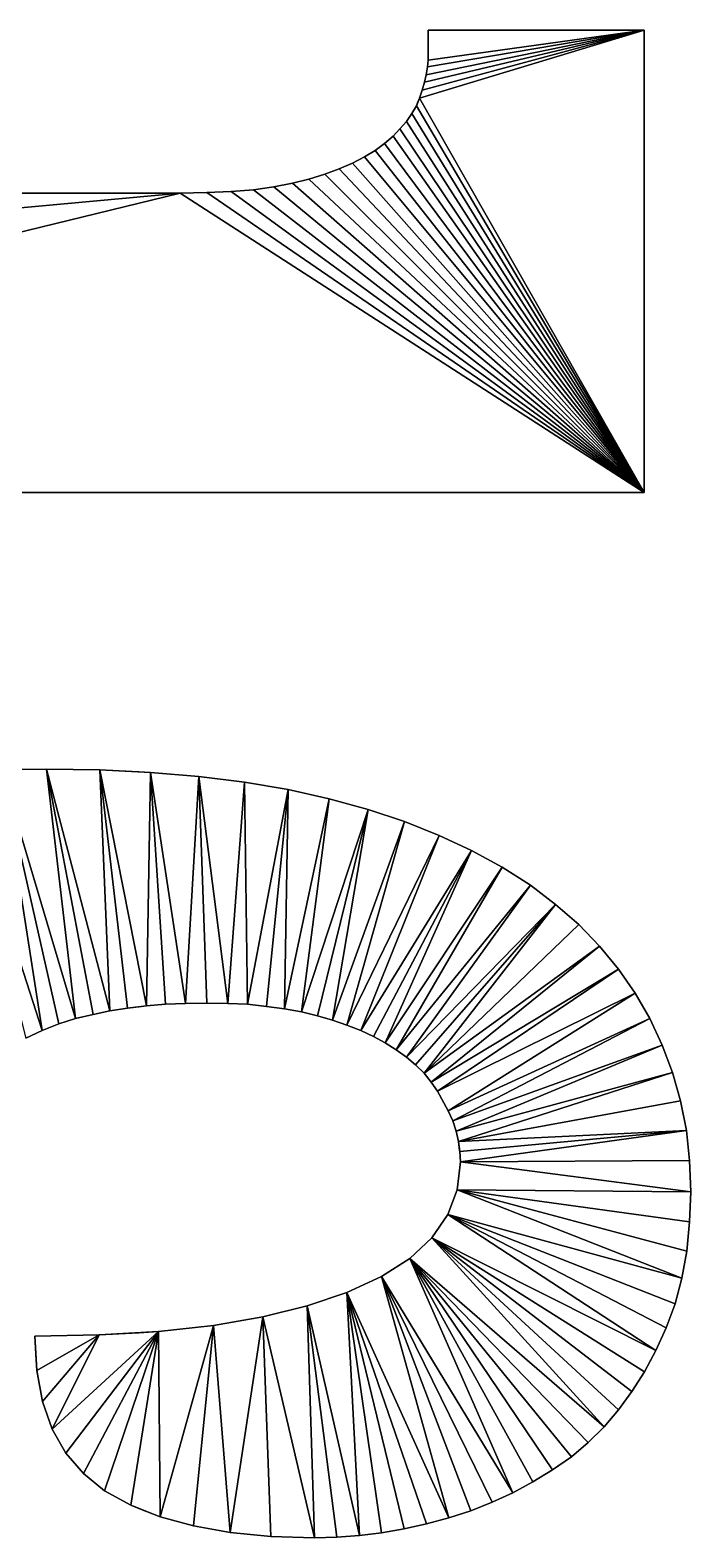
# Model space of a CAD drawing. Header units: inches. Extents: x 62 to 1153, y 3 to 780.
# Drawn here: x 409.273 to 410.888, y 215.942 to 219.627 of the extents above; entities that cross this region are included whole.
import ezdxf

# ---------------------------------------------------------------- set-up
doc = ezdxf.new("R2010")
doc.units = ezdxf.units.IN
doc.header["$MEASUREMENT"] = 0
doc.layers.add('ConstLine', color=6, linetype='Continuous')

msp = doc.modelspace()

# ---------------------------------------------------------------- linework, layer by layer
at = {"layer": 'ConstLine'}
for points in [[(410.2309, 219.4796, 5), (410.2249, 219.4606, 5), (410.7739, 219.6266, 5)], [(410.7739, 218.4966, 5), (410.7739, 219.6266, 5), (410.2249, 219.4606, 5)], [(410.2369, 219.4996, 5), (410.2309, 219.4796, 5), (410.7739, 219.6266, 5)], [(410.2409, 219.5176, 5), (410.2369, 219.4996, 5), (410.7739, 219.6266, 5)], [(410.2439, 219.5366, 5), (410.2409, 219.5176, 5), (410.7739, 219.6266, 5)], [(410.2459, 219.5536, 5), (410.2439, 219.5366, 5), (410.7739, 219.6266, 5)], [(410.2459, 219.6266, 4), (410.2459, 219.6266, 5), (410.7739, 219.6266, 5)], [(410.2459, 219.6266, 4), (410.2459, 219.5536, 4), (410.2459, 219.5536, 5)], [(410.2459, 219.6266, 4), (410.2459, 219.5536, 5), (410.2459, 219.6266, 5)], [(410.7739, 219.6266, 5), (410.2459, 219.6266, 5), (410.2459, 219.5536, 5)], [(410.7739, 219.6266, 4), (410.2459, 219.6266, 4), (410.7739, 219.6266, 5)], [(410.7739, 218.4966, 4), (410.7739, 219.6266, 4), (410.7739, 218.4966, 5)], [(410.7739, 219.6266, 5), (410.7739, 218.4966, 5), (410.7739, 219.6266, 4)], [(410.2459, 219.5536, 4), (410.2439, 219.5366, 4), (410.2439, 219.5366, 5)], [(410.2459, 219.5536, 4), (410.2439, 219.5366, 5), (410.2459, 219.5536, 5)], [(410.2409, 219.5176, 4), (410.2369, 219.4996, 4), (410.2369, 219.4996, 5)], [(410.2409, 219.5176, 4), (410.2369, 219.4996, 5), (410.2409, 219.5176, 5)], [(410.2439, 219.5366, 4), (410.2409, 219.5176, 4), (410.2409, 219.5176, 5)], [(410.2439, 219.5366, 4), (410.2409, 219.5176, 5), (410.2439, 219.5366, 5)], [(410.2309, 219.4796, 4), (410.2249, 219.4606, 4), (410.2249, 219.4606, 5)], [(410.2309, 219.4796, 4), (410.2249, 219.4606, 5), (410.2309, 219.4796, 5)], [(410.2369, 219.4996, 4), (410.2309, 219.4796, 4), (410.2309, 219.4796, 5)], [(410.2369, 219.4996, 4), (410.2309, 219.4796, 5), (410.2369, 219.4996, 5)], [(410.2169, 219.4416, 5), (410.2249, 219.4606, 5), (410.2198, 219.4486, 4)], [(410.2169, 219.4416, 5), (410.7739, 218.4966, 5), (410.2249, 219.4606, 5)], [(410.2198, 219.4486, 4), (410.2169, 219.4416, 4), (410.2169, 219.4416, 5)], [(410.2249, 219.4606, 4), (410.2198, 219.4486, 4), (410.2249, 219.4606, 5)], [(410.2059, 219.4226, 4), (410.1929, 219.4036, 4), (410.1929, 219.4036, 5)], [(410.2059, 219.4226, 4), (410.1929, 219.4036, 5), (410.2059, 219.4226, 5)], [(410.2059, 219.4226, 5), (410.1929, 219.4036, 5), (410.7739, 218.4966, 5)], [(410.2169, 219.4416, 4), (410.2059, 219.4226, 4), (410.2059, 219.4226, 5)], [(410.2169, 219.4416, 4), (410.2059, 219.4226, 5), (410.2169, 219.4416, 5)], [(410.2169, 219.4416, 5), (410.2059, 219.4226, 5), (410.7739, 218.4966, 5)], [(410.1769, 219.3856, 4), (410.1599, 219.3676, 4), (410.1599, 219.3676, 5)], [(410.1769, 219.3856, 4), (410.1599, 219.3676, 5), (410.1769, 219.3856, 5)], [(410.1769, 219.3856, 5), (410.1599, 219.3676, 5), (410.7739, 218.4966, 5)], [(410.1929, 219.4036, 4), (410.1769, 219.3856, 4), (410.1769, 219.3856, 5)], [(410.1929, 219.4036, 4), (410.1769, 219.3856, 5), (410.1929, 219.4036, 5)], [(410.1929, 219.4036, 5), (410.1769, 219.3856, 5), (410.7739, 218.4966, 5)], [(410.1159, 219.3326, 4), (410.0899, 219.3166, 4), (410.0899, 219.3166, 5)], [(410.1159, 219.3326, 4), (410.0899, 219.3166, 5), (410.1159, 219.3326, 5)], [(410.1159, 219.3326, 5), (410.0899, 219.3166, 5), (410.7739, 218.4966, 5)], [(410.1389, 219.3496, 4), (410.1159, 219.3326, 4), (410.1159, 219.3326, 5)], [(410.1389, 219.3496, 4), (410.1159, 219.3326, 5), (410.1389, 219.3496, 5)], [(410.1389, 219.3496, 5), (410.1159, 219.3326, 5), (410.7739, 218.4966, 5)], [(410.1599, 219.3676, 4), (410.1389, 219.3496, 4), (410.1389, 219.3496, 5)], [(410.1599, 219.3676, 4), (410.1389, 219.3496, 5), (410.1599, 219.3676, 5)], [(410.1599, 219.3676, 5), (410.1389, 219.3496, 5), (410.7739, 218.4966, 5)], [(410.0279, 219.2876, 5), (410.0609, 219.3016, 5), (410.0509, 219.2974, 4)], [(410.0279, 219.2876, 5), (410.7739, 218.4966, 5), (410.0609, 219.3016, 5)], [(410.0509, 219.2974, 4), (410.0279, 219.2876, 4), (410.0279, 219.2876, 5)], [(410.0609, 219.3016, 4), (410.0509, 219.2974, 4), (410.0609, 219.3016, 5)], [(410.0899, 219.3166, 4), (410.0609, 219.3016, 4), (410.0609, 219.3016, 5)], [(410.0899, 219.3166, 4), (410.0609, 219.3016, 5), (410.0899, 219.3166, 5)], [(410.0609, 219.3016, 5), (410.7739, 218.4966, 5), (410.0899, 219.3166, 5)], [(409.9539, 219.2626, 4), (409.9139, 219.2526, 4), (409.9139, 219.2526, 5)], [(409.9539, 219.2626, 4), (409.9139, 219.2526, 5), (409.9539, 219.2626, 5)], [(409.9539, 219.2626, 5), (409.9139, 219.2526, 5), (410.7739, 218.4966, 5)], [(409.9929, 219.2746, 4), (409.9539, 219.2626, 4), (409.9539, 219.2626, 5)], [(409.9929, 219.2746, 4), (409.9539, 219.2626, 5), (409.9929, 219.2746, 5)], [(409.9929, 219.2746, 5), (409.9539, 219.2626, 5), (410.7739, 218.4966, 5)], [(410.0279, 219.2876, 4), (409.9929, 219.2746, 4), (409.9929, 219.2746, 5)], [(410.0279, 219.2876, 4), (409.9929, 219.2746, 5), (410.0279, 219.2876, 5)], [(410.0279, 219.2876, 5), (409.9929, 219.2746, 5), (410.7739, 218.4966, 5)], [(406.6399, 219.2286, 5), (406.4669, 218.9366, 5), (409.6399, 219.2286, 5)], [(406.6399, 218.4966, 5), (409.6399, 219.2286, 5), (406.4669, 218.9366, 5)], [(409.6399, 219.2286, 4), (406.6399, 219.2286, 4), (406.6399, 219.2286, 5)], [(409.6399, 219.2286, 4), (406.6399, 219.2286, 5), (409.6399, 219.2286, 5)], [(406.6399, 218.4966, 5), (410.7739, 218.4966, 5), (409.6399, 219.2286, 5)], [(409.7049, 219.2296, 4), (409.6399, 219.2286, 4), (409.6399, 219.2286, 5)], [(409.7049, 219.2296, 4), (409.6399, 219.2286, 5), (409.7049, 219.2296, 5)], [(409.6399, 219.2286, 5), (410.7739, 218.4966, 5), (409.7049, 219.2296, 5)], [(409.7639, 219.2326, 4), (409.7049, 219.2296, 4), (409.7049, 219.2296, 5)], [(409.7639, 219.2326, 4), (409.7049, 219.2296, 5), (409.7639, 219.2326, 5)], [(409.7639, 219.2326, 5), (409.7049, 219.2296, 5), (410.7739, 218.4966, 5)], [(409.8189, 219.2366, 4), (409.7639, 219.2326, 4), (409.7639, 219.2326, 5)], [(409.8189, 219.2366, 4), (409.7639, 219.2326, 5), (409.8189, 219.2366, 5)], [(409.8189, 219.2366, 5), (409.7639, 219.2326, 5), (410.7739, 218.4966, 5)], [(409.8689, 219.2436, 4), (409.8189, 219.2366, 4), (409.8189, 219.2366, 5)], [(409.8689, 219.2436, 4), (409.8189, 219.2366, 5), (409.8689, 219.2436, 5)], [(409.8689, 219.2436, 5), (409.8189, 219.2366, 5), (410.7739, 218.4966, 5)], [(409.9139, 219.2526, 4), (409.8689, 219.2436, 4), (409.8689, 219.2436, 5)], [(409.9139, 219.2526, 4), (409.8689, 219.2436, 5), (409.9139, 219.2526, 5)], [(409.9139, 219.2526, 5), (409.8689, 219.2436, 5), (410.7739, 218.4966, 5)], [(406.6399, 218.4966, 4), (410.7739, 218.4966, 4), (406.6399, 218.4966, 5)], [(406.6399, 218.4966, 5), (410.7739, 218.4966, 4), (410.7739, 218.4966, 5)], [(409.3129, 217.8206, 4), (409.2029, 217.8196, 4), (409.2029, 217.8196, 5)], [(409.3129, 217.8206, 4), (409.2029, 217.8196, 5), (409.3129, 217.8206, 5)], [(409.3129, 217.8206, 5), (409.2029, 217.8196, 5), (409.3839, 217.2106, 5)], [(409.4429, 217.8186, 4), (409.3129, 217.8206, 4), (409.3129, 217.8206, 5)], [(409.4429, 217.8186, 4), (409.3129, 217.8206, 5), (409.4429, 217.8186, 5)], [(409.4429, 217.8186, 5), (409.3129, 217.8206, 5), (409.4679, 217.2296, 5)], [(409.4269, 217.2206, 5), (409.4679, 217.2296, 5), (409.3129, 217.8206, 5)], [(409.3839, 217.2106, 5), (409.4269, 217.2206, 5), (409.3129, 217.8206, 5)], [(409.2029, 217.8196, 5), (409.0979, 217.8146, 5), (409.3019, 217.1816, 5)], [(409.2619, 217.1626, 5), (409.3019, 217.1816, 5), (409.0979, 217.8146, 5)], [(409.3019, 217.1816, 5), (409.3429, 217.1976, 5), (409.2029, 217.8196, 5)], [(409.3429, 217.1976, 5), (409.3839, 217.2106, 5), (409.2029, 217.8196, 5)], [(409.5389, 217.814, 4), (409.4429, 217.8186, 4), (409.4429, 217.8186, 5)], [(409.5389, 217.814, 4), (409.4429, 217.8186, 5), (409.5669, 217.8126, 5)], [(409.5669, 217.8126, 5), (409.4429, 217.8186, 5), (409.5569, 217.2416, 5)], [(409.5109, 217.2366, 5), (409.5569, 217.2416, 5), (409.4429, 217.8186, 5)], [(409.4679, 217.2296, 5), (409.5109, 217.2366, 5), (409.4429, 217.8186, 5)], [(409.5669, 217.8126, 4), (409.5389, 217.814, 4), (409.5669, 217.8126, 5)], [(409.5569, 217.2416, 5), (409.6039, 217.2456, 5), (409.5669, 217.8126, 5)], [(409.6849, 217.8026, 4), (409.5669, 217.8126, 4), (409.5669, 217.8126, 5)], [(409.6849, 217.8026, 4), (409.5669, 217.8126, 5), (409.6849, 217.8026, 5)], [(409.5669, 217.8126, 5), (409.6529, 217.2476, 5), (409.6849, 217.8026, 5)], [(409.6039, 217.2456, 5), (409.6529, 217.2476, 5), (409.5669, 217.8126, 5)], [(409.6529, 217.2476, 5), (409.7049, 217.2486, 5), (409.6849, 217.8026, 5)], [(409.7969, 217.7886, 4), (409.6849, 217.8026, 4), (409.6849, 217.8026, 5)], [(409.7969, 217.7886, 4), (409.6849, 217.8026, 5), (409.7969, 217.7886, 5)], [(409.7969, 217.7886, 5), (409.6849, 217.8026, 5), (409.7559, 217.2476, 5)], [(409.7049, 217.2486, 5), (409.7559, 217.2476, 5), (409.6849, 217.8026, 5)], [(409.7559, 217.2476, 5), (409.8039, 217.2456, 5), (409.7969, 217.7886, 5)], [(409.9039, 217.7706, 4), (409.7969, 217.7886, 4), (409.7969, 217.7886, 5)], [(409.9039, 217.7706, 4), (409.7969, 217.7886, 5), (409.9039, 217.7706, 5)], [(409.9039, 217.7706, 5), (409.7969, 217.7886, 5), (409.8039, 217.2456, 5)], [(409.8039, 217.2456, 5), (409.8509, 217.2406, 5), (409.9039, 217.7706, 5)], [(409.8509, 217.2406, 5), (409.8949, 217.2346, 5), (409.9039, 217.7706, 5)], [(410.0039, 217.7476, 5), (409.9039, 217.7706, 5), (409.8949, 217.2346, 5)], [(409.8949, 217.2346, 5), (409.9359, 217.2276, 5), (410.0039, 217.7476, 5)], [(410.0039, 217.7476, 4), (409.9039, 217.7706, 4), (409.9039, 217.7706, 5)], [(410.0039, 217.7476, 4), (409.9039, 217.7706, 5), (410.0039, 217.7476, 5)], [(410.0989, 217.7216, 5), (410.0039, 217.7476, 5), (409.9359, 217.2276, 5)], [(410.0989, 217.7216, 4), (410.0039, 217.7476, 4), (410.0039, 217.7476, 5)], [(410.0989, 217.7216, 4), (410.0039, 217.7476, 5), (410.0989, 217.7216, 5)], [(409.9359, 217.2276, 5), (409.9749, 217.2176, 5), (410.0989, 217.7216, 5)], [(409.9749, 217.2176, 5), (410.0119, 217.2066, 5), (410.0989, 217.7216, 5)], [(410.1879, 217.6926, 5), (410.0989, 217.7216, 5), (410.0119, 217.2066, 5)], [(410.1879, 217.6926, 4), (410.0989, 217.7216, 4), (410.0989, 217.7216, 5)], [(410.1879, 217.6926, 4), (410.0989, 217.7216, 5), (410.1879, 217.6926, 5)], [(410.0119, 217.2066, 5), (410.0469, 217.1946, 5), (410.1879, 217.6926, 5)], [(410.2729, 217.6586, 5), (410.1879, 217.6926, 5), (410.0469, 217.1946, 5)], [(410.2729, 217.6586, 4), (410.1879, 217.6926, 4), (410.1879, 217.6926, 5)], [(410.2729, 217.6586, 4), (410.1879, 217.6926, 5), (410.2729, 217.6586, 5)], [(410.0469, 217.1946, 5), (410.0809, 217.1816, 5), (410.2729, 217.6586, 5)], [(410.3519, 217.6216, 5), (410.2729, 217.6586, 5), (410.0809, 217.1816, 5)], [(410.3519, 217.6216, 4), (410.2729, 217.6586, 4), (410.2729, 217.6586, 5)], [(410.3519, 217.6216, 4), (410.2729, 217.6586, 5), (410.3519, 217.6216, 5)], [(410.0809, 217.1816, 5), (410.1119, 217.1666, 5), (410.3519, 217.6216, 5)], [(410.1119, 217.1666, 5), (410.1409, 217.1516, 5), (410.3519, 217.6216, 5)], [(410.4269, 217.5806, 5), (410.3519, 217.6216, 5), (410.1409, 217.1516, 5)], [(410.4269, 217.5806, 4), (410.3519, 217.6216, 4), (410.3519, 217.6216, 5)], [(410.4269, 217.5806, 4), (410.3519, 217.6216, 5), (410.4269, 217.5806, 5)], [(410.1409, 217.1516, 5), (410.1679, 217.1346, 5), (410.4269, 217.5806, 5)], [(410.4959, 217.5366, 5), (410.4269, 217.5806, 5), (410.1679, 217.1346, 5)], [(410.4959, 217.5366, 4), (410.4269, 217.5806, 4), (410.4269, 217.5806, 5)], [(410.4959, 217.5366, 4), (410.4269, 217.5806, 5), (410.4959, 217.5366, 5)], [(410.1679, 217.1346, 5), (410.1929, 217.1166, 5), (410.4959, 217.5366, 5)], [(410.5569, 217.4896, 5), (410.4959, 217.5366, 5), (410.1929, 217.1166, 5)], [(410.5569, 217.4896, 4), (410.4959, 217.5366, 4), (410.4959, 217.5366, 5)], [(410.5569, 217.4896, 4), (410.4959, 217.5366, 5), (410.5569, 217.4896, 5)], [(410.1929, 217.1166, 5), (410.2149, 217.0976, 5), (410.5569, 217.4896, 5)], [(410.2149, 217.0976, 5), (410.2359, 217.0776, 5), (410.5569, 217.4896, 5)], [(410.6139, 217.4406, 5), (410.5569, 217.4896, 5), (410.2359, 217.0776, 5)], [(410.5629, 217.4845, 4), (410.5569, 217.4896, 4), (410.5569, 217.4896, 5)], [(410.5569, 217.4896, 5), (410.6139, 217.4406, 5), (410.5629, 217.4845, 4)], [(410.6139, 217.4406, 4), (410.5629, 217.4845, 4), (410.6139, 217.4406, 5)], [(410.6139, 217.4406, 5), (410.2359, 217.0776, 5), (410.6649, 217.3876, 5)], [(410.6139, 217.4406, 4), (410.6139, 217.4406, 5), (410.6649, 217.3876, 5)], [(410.6139, 217.4406, 4), (410.6649, 217.3876, 5), (410.6649, 217.3876, 4)], [(410.2359, 217.0776, 5), (410.2529, 217.0556, 5), (410.6649, 217.3876, 5)], [(410.7109, 217.3316, 5), (410.6649, 217.3876, 5), (410.2529, 217.0556, 5)], [(410.6649, 217.3876, 4), (410.6649, 217.3876, 5), (410.7109, 217.3316, 5)], [(410.6649, 217.3876, 4), (410.7109, 217.3316, 5), (410.7109, 217.3316, 4)], [(410.2529, 217.0556, 5), (410.2689, 217.0336, 5), (410.7109, 217.3316, 5)], [(410.7519, 217.2726, 5), (410.7109, 217.3316, 5), (410.2689, 217.0336, 5)], [(410.7109, 217.3316, 4), (410.7109, 217.3316, 5), (410.7519, 217.2726, 5)], [(410.7109, 217.3316, 4), (410.7519, 217.2726, 5), (410.7519, 217.2726, 4)], [(410.2689, 217.0336, 5), (410.2949, 216.9856, 5), (410.7519, 217.2726, 5)], [(410.7879, 217.2106, 5), (410.7519, 217.2726, 5), (410.2949, 216.9856, 5)], [(410.7519, 217.2726, 4), (410.7519, 217.2726, 5), (410.7879, 217.2106, 5)], [(410.7519, 217.2726, 4), (410.7879, 217.2106, 5), (410.7879, 217.2106, 4)], [(409.5109, 217.2366, 4), (409.5109, 217.2366, 5), (409.4679, 217.2296, 5)], [(409.5109, 217.2366, 4), (409.4679, 217.2296, 5), (409.4679, 217.2296, 4)], [(409.5569, 217.2416, 5), (409.5109, 217.2366, 5), (409.5389, 217.2397, 4)], [(409.5109, 217.2366, 4), (409.5389, 217.2397, 4), (409.5109, 217.2366, 5)], [(409.5569, 217.2416, 4), (409.5569, 217.2416, 5), (409.5389, 217.2397, 4)], [(409.6039, 217.2456, 4), (409.6039, 217.2456, 5), (409.5569, 217.2416, 5)], [(409.6039, 217.2456, 4), (409.5569, 217.2416, 5), (409.5569, 217.2416, 4)], [(409.6529, 217.2476, 4), (409.6529, 217.2476, 5), (409.6039, 217.2456, 5)], [(409.6529, 217.2476, 4), (409.6039, 217.2456, 5), (409.6039, 217.2456, 4)], [(409.7049, 217.2486, 4), (409.7049, 217.2486, 5), (409.6529, 217.2476, 5)], [(409.7049, 217.2486, 4), (409.6529, 217.2476, 5), (409.6529, 217.2476, 4)], [(409.7559, 217.2476, 4), (409.7559, 217.2476, 5), (409.7049, 217.2486, 5)], [(409.7559, 217.2476, 4), (409.7049, 217.2486, 5), (409.7049, 217.2486, 4)], [(409.8039, 217.2456, 4), (409.8039, 217.2456, 5), (409.7559, 217.2476, 5)], [(409.8039, 217.2456, 4), (409.7559, 217.2476, 5), (409.7559, 217.2476, 4)], [(409.8509, 217.2406, 4), (409.8509, 217.2406, 5), (409.8039, 217.2456, 5)], [(409.8509, 217.2406, 4), (409.8039, 217.2456, 5), (409.8039, 217.2456, 4)], [(409.8949, 217.2346, 4), (409.8949, 217.2346, 5), (409.8509, 217.2406, 5)], [(409.8949, 217.2346, 4), (409.8509, 217.2406, 5), (409.8509, 217.2406, 4)], [(409.9359, 217.2276, 4), (409.9359, 217.2276, 5), (409.8949, 217.2346, 5)], [(409.9359, 217.2276, 4), (409.8949, 217.2346, 5), (409.8949, 217.2346, 4)], [(409.3429, 217.1976, 4), (409.3429, 217.1976, 5), (409.3019, 217.1816, 5)], [(409.3429, 217.1976, 4), (409.3019, 217.1816, 5), (409.3019, 217.1816, 4)], [(409.3839, 217.2106, 4), (409.3839, 217.2106, 5), (409.3429, 217.1976, 5)], [(409.3839, 217.2106, 4), (409.3429, 217.1976, 5), (409.3429, 217.1976, 4)], [(409.4269, 217.2206, 4), (409.4269, 217.2206, 5), (409.3839, 217.2106, 5)], [(409.4269, 217.2206, 4), (409.3839, 217.2106, 5), (409.3839, 217.2106, 4)], [(409.4679, 217.2296, 4), (409.4679, 217.2296, 5), (409.4269, 217.2206, 5)], [(409.4679, 217.2296, 4), (409.4269, 217.2206, 5), (409.4269, 217.2206, 4)], [(409.9749, 217.2176, 4), (409.9749, 217.2176, 5), (409.9359, 217.2276, 5)], [(409.9749, 217.2176, 4), (409.9359, 217.2276, 5), (409.9359, 217.2276, 4)], [(410.0119, 217.2066, 4), (410.0119, 217.2066, 5), (409.9749, 217.2176, 5)], [(410.0119, 217.2066, 4), (409.9749, 217.2176, 5), (409.9749, 217.2176, 4)], [(410.0469, 217.1946, 4), (410.0469, 217.1946, 5), (410.0119, 217.2066, 5)], [(410.0469, 217.1946, 4), (410.0119, 217.2066, 5), (410.0119, 217.2066, 4)], [(410.0469, 217.1946, 4), (410.0509, 217.1931, 4), (410.0469, 217.1946, 5)], [(410.0809, 217.1816, 5), (410.0469, 217.1946, 5), (410.0509, 217.1931, 4)], [(410.2949, 216.9856, 5), (410.3059, 216.9606, 5), (410.7879, 217.2106, 5)], [(410.8179, 217.1456, 5), (410.7879, 217.2106, 5), (410.3059, 216.9606, 5)], [(410.7879, 217.2106, 4), (410.7879, 217.2106, 5), (410.8179, 217.1456, 5)], [(410.7879, 217.2106, 4), (410.8179, 217.1456, 5), (410.8179, 217.1456, 4)], [(409.3019, 217.1816, 4), (409.3019, 217.1816, 5), (409.2619, 217.1626, 5)], [(409.3019, 217.1816, 4), (409.2619, 217.1626, 5), (409.2619, 217.1626, 4)], [(410.0809, 217.1816, 4), (410.0809, 217.1816, 5), (410.0509, 217.1931, 4)], [(410.1119, 217.1666, 4), (410.1119, 217.1666, 5), (410.0809, 217.1816, 5)], [(410.1119, 217.1666, 4), (410.0809, 217.1816, 5), (410.0809, 217.1816, 4)], [(410.1409, 217.1516, 4), (410.1409, 217.1516, 5), (410.1119, 217.1666, 5)], [(410.1409, 217.1516, 4), (410.1119, 217.1666, 5), (410.1119, 217.1666, 4)], [(410.1679, 217.1346, 4), (410.1679, 217.1346, 5), (410.1409, 217.1516, 5)], [(410.1679, 217.1346, 4), (410.1409, 217.1516, 5), (410.1409, 217.1516, 4)], [(410.1929, 217.1166, 4), (410.1929, 217.1166, 5), (410.1679, 217.1346, 5)], [(410.1929, 217.1166, 4), (410.1679, 217.1346, 5), (410.1679, 217.1346, 4)], [(410.3059, 216.9606, 5), (410.3139, 216.9356, 5), (410.8179, 217.1456, 5)], [(410.8429, 217.0786, 5), (410.8179, 217.1456, 5), (410.3139, 216.9356, 5)], [(410.8179, 217.1456, 4), (410.8179, 217.1456, 5), (410.8429, 217.0786, 5)], [(410.8179, 217.1456, 4), (410.8429, 217.0786, 5), (410.8429, 217.0786, 4)], [(410.2149, 217.0976, 4), (410.2149, 217.0976, 5), (410.1929, 217.1166, 5)], [(410.2149, 217.0976, 4), (410.1929, 217.1166, 5), (410.1929, 217.1166, 4)], [(410.2359, 217.0776, 4), (410.2359, 217.0776, 5), (410.2149, 217.0976, 5)], [(410.2359, 217.0776, 4), (410.2149, 217.0976, 5), (410.2149, 217.0976, 4)], [(410.2359, 217.0776, 4), (410.2529, 217.0556, 4), (410.2529, 217.0556, 5)], [(410.2359, 217.0776, 4), (410.2529, 217.0556, 5), (410.2359, 217.0776, 5)], [(410.2529, 217.0556, 4), (410.2689, 217.0336, 4), (410.2689, 217.0336, 5)], [(410.2529, 217.0556, 4), (410.2689, 217.0336, 5), (410.2529, 217.0556, 5)], [(410.3139, 216.9356, 5), (410.3199, 216.9106, 5), (410.8429, 217.0786, 5)], [(410.8629, 217.0096, 5), (410.8429, 217.0786, 5), (410.3199, 216.9106, 5)], [(410.8429, 217.0786, 4), (410.8429, 217.0786, 5), (410.8629, 217.0096, 5)], [(410.8429, 217.0786, 4), (410.8629, 217.0096, 5), (410.8629, 217.0096, 4)], [(410.2689, 217.0336, 4), (410.2949, 216.9856, 4), (410.2949, 216.9856, 5)], [(410.2689, 217.0336, 4), (410.2949, 216.9856, 5), (410.2689, 217.0336, 5)], [(410.2949, 216.9856, 4), (410.3059, 216.9606, 4), (410.3059, 216.9606, 5)], [(410.2949, 216.9856, 4), (410.3059, 216.9606, 5), (410.2949, 216.9856, 5)], [(410.8769, 216.9376, 5), (410.8629, 217.0096, 5), (410.3199, 216.9106, 5)], [(410.8629, 217.0096, 4), (410.8629, 217.0096, 5), (410.8769, 216.9376, 5)], [(410.8629, 217.0096, 4), (410.8769, 216.9376, 5), (410.8769, 216.9376, 4)], [(410.3059, 216.9606, 4), (410.3139, 216.9356, 4), (410.3139, 216.9356, 5)], [(410.3059, 216.9606, 4), (410.3139, 216.9356, 5), (410.3059, 216.9606, 5)], [(410.3199, 216.9106, 5), (410.3229, 216.8856, 5), (410.8769, 216.9376, 5)], [(410.3229, 216.8856, 5), (410.3249, 216.8606, 5), (410.8769, 216.9376, 5)], [(410.8849, 216.8636, 5), (410.8769, 216.9376, 5), (410.3249, 216.8606, 5)], [(410.8769, 216.9376, 4), (410.8769, 216.9376, 5), (410.8822, 216.8886, 4)], [(410.8769, 216.9376, 5), (410.8849, 216.8636, 5), (410.8822, 216.8886, 4)], [(410.3139, 216.9356, 4), (410.3199, 216.9106, 4), (410.3199, 216.9106, 5)], [(410.3139, 216.9356, 4), (410.3199, 216.9106, 5), (410.3139, 216.9356, 5)], [(410.3199, 216.9106, 4), (410.3225, 216.8886, 4), (410.3199, 216.9106, 5)], [(410.3225, 216.8886, 4), (410.3229, 216.8856, 5), (410.3199, 216.9106, 5)], [(410.3225, 216.8886, 4), (410.3229, 216.8856, 4), (410.3229, 216.8856, 5)], [(410.3229, 216.8856, 4), (410.3249, 216.8606, 4), (410.3249, 216.8606, 5)], [(410.3229, 216.8856, 4), (410.3249, 216.8606, 5), (410.3229, 216.8856, 5)], [(410.8879, 216.7876, 5), (410.8849, 216.8636, 5), (410.3249, 216.8606, 5)], [(410.8849, 216.8636, 4), (410.8822, 216.8886, 4), (410.8849, 216.8636, 5)], [(410.8849, 216.8636, 4), (410.8849, 216.8636, 5), (410.8879, 216.7876, 5)], [(410.8849, 216.8636, 4), (410.8879, 216.7876, 5), (410.8879, 216.7876, 4)], [(410.3249, 216.8606, 5), (410.3169, 216.7926, 5), (410.8879, 216.7876, 5)], [(410.3249, 216.8606, 4), (410.3169, 216.7926, 4), (410.3169, 216.7926, 5)], [(410.3249, 216.8606, 4), (410.3169, 216.7926, 5), (410.3249, 216.8606, 5)], [(410.3169, 216.7926, 5), (410.2939, 216.7316, 5), (410.8659, 216.5766, 5)], [(410.3169, 216.7926, 4), (410.2939, 216.7316, 4), (410.2939, 216.7316, 5)], [(410.3169, 216.7926, 4), (410.2939, 216.7316, 5), (410.3169, 216.7926, 5)], [(410.8779, 216.6426, 5), (410.3169, 216.7926, 5), (410.8659, 216.5766, 5)], [(410.8849, 216.7136, 5), (410.3169, 216.7926, 5), (410.8779, 216.6426, 5)], [(410.8879, 216.7876, 5), (410.3169, 216.7926, 5), (410.8849, 216.7136, 5)], [(410.8879, 216.7876, 4), (410.8879, 216.7876, 5), (410.8849, 216.7136, 5)], [(410.8879, 216.7876, 4), (410.8849, 216.7136, 5), (410.8849, 216.7136, 4)], [(410.2939, 216.7316, 4), (410.2549, 216.6746, 4), (410.2549, 216.6746, 5)], [(410.2939, 216.7316, 4), (410.2549, 216.6746, 5), (410.2939, 216.7316, 5)], [(410.2939, 216.7316, 5), (410.2549, 216.6746, 5), (410.8019, 216.3996, 5)], [(410.8499, 216.5136, 5), (410.8659, 216.5766, 5), (410.2939, 216.7316, 5)], [(410.8279, 216.4546, 5), (410.8499, 216.5136, 5), (410.2939, 216.7316, 5)], [(410.8019, 216.3996, 5), (410.8279, 216.4546, 5), (410.2939, 216.7316, 5)], [(410.8849, 216.7136, 4), (410.8849, 216.7136, 5), (410.8779, 216.6426, 5)], [(410.8849, 216.7136, 4), (410.8779, 216.6426, 5), (410.8779, 216.6426, 4)], [(410.2549, 216.6746, 4), (410.2009, 216.6246, 4), (410.2009, 216.6246, 5)], [(410.2549, 216.6746, 4), (410.2009, 216.6246, 5), (410.2549, 216.6746, 5)], [(410.2009, 216.6246, 5), (410.6759, 216.2126, 5), (410.2549, 216.6746, 5)], [(410.7109, 216.2546, 5), (410.2549, 216.6746, 5), (410.6759, 216.2126, 5)], [(410.7439, 216.2996, 5), (410.2549, 216.6746, 5), (410.7109, 216.2546, 5)], [(410.7749, 216.3476, 5), (410.2549, 216.6746, 5), (410.7439, 216.2996, 5)], [(410.7749, 216.3476, 5), (410.8019, 216.3996, 5), (410.2549, 216.6746, 5)], [(410.8779, 216.6426, 4), (410.8779, 216.6426, 5), (410.8659, 216.5766, 5)], [(410.8779, 216.6426, 4), (410.8659, 216.5766, 5), (410.8659, 216.5766, 4)], [(410.2009, 216.6246, 4), (410.1319, 216.5806, 4), (410.1319, 216.5806, 5)], [(410.2009, 216.6246, 4), (410.1319, 216.5806, 5), (410.2009, 216.6246, 5)], [(410.2009, 216.6246, 5), (410.1319, 216.5806, 5), (410.4529, 216.0516, 5)], [(410.6369, 216.1746, 5), (410.6759, 216.2126, 5), (410.2009, 216.6246, 5)], [(410.4529, 216.0516, 5), (410.5019, 216.0786, 5), (410.2009, 216.6246, 5)], [(410.5019, 216.0786, 5), (410.5499, 216.1076, 5), (410.2009, 216.6246, 5)], [(410.5499, 216.1076, 5), (410.5959, 216.1396, 5), (410.2009, 216.6246, 5)], [(410.5959, 216.1396, 5), (410.6369, 216.1746, 5), (410.2009, 216.6246, 5)], [(410.1319, 216.5806, 4), (410.0469, 216.5416, 4), (410.0469, 216.5416, 5)], [(410.1319, 216.5806, 4), (410.0469, 216.5416, 5), (410.1319, 216.5806, 5)], [(410.1319, 216.5806, 5), (410.0469, 216.5416, 5), (410.2959, 215.9906, 5)], [(410.2959, 215.9906, 5), (410.3499, 216.0076, 5), (410.1319, 216.5806, 5)], [(410.3499, 216.0076, 5), (410.4019, 216.0286, 5), (410.1319, 216.5806, 5)], [(410.4019, 216.0286, 5), (410.4529, 216.0516, 5), (410.1319, 216.5806, 5)], [(410.8659, 216.5766, 4), (410.8659, 216.5766, 5), (410.8499, 216.5136, 5)], [(410.8659, 216.5766, 4), (410.8499, 216.5136, 5), (410.8499, 216.5136, 4)], [(410.0469, 216.5416, 4), (409.9499, 216.5086, 4), (409.9499, 216.5086, 5)], [(410.0469, 216.5416, 4), (409.9499, 216.5086, 5), (410.0469, 216.5416, 5)], [(410.0469, 216.5416, 5), (409.9499, 216.5086, 5), (410.0779, 215.9476, 5)], [(410.2419, 215.9756, 5), (410.2959, 215.9906, 5), (410.0469, 216.5416, 5)], [(410.0779, 215.9476, 5), (410.1319, 215.9536, 5), (410.0469, 216.5416, 5)], [(410.1319, 215.9536, 5), (410.1869, 215.9636, 5), (410.0469, 216.5416, 5)], [(410.1869, 215.9636, 5), (410.2419, 215.9756, 5), (410.0469, 216.5416, 5)], [(409.9499, 216.5086, 4), (409.8419, 216.4816, 4), (409.8419, 216.4816, 5)], [(409.9499, 216.5086, 4), (409.8419, 216.4816, 5), (409.9499, 216.5086, 5)], [(409.9499, 216.5086, 5), (409.8419, 216.4816, 5), (409.9679, 215.9416, 5)], [(410.0229, 215.9436, 5), (410.0779, 215.9476, 5), (409.9499, 216.5086, 5)], [(409.9679, 215.9416, 5), (410.0229, 215.9436, 5), (409.9499, 216.5086, 5)], [(410.8499, 216.5136, 4), (410.8499, 216.5136, 5), (410.8279, 216.4546, 5)], [(410.8499, 216.5136, 4), (410.8279, 216.4546, 5), (410.8279, 216.4546, 4)], [(409.7209, 216.4606, 5), (409.5869, 216.4456, 5), (409.5909, 215.9926, 5)], [(409.7209, 216.4606, 4), (409.5869, 216.4456, 4), (409.5869, 216.4456, 5)], [(409.7209, 216.4606, 4), (409.5869, 216.4456, 5), (409.7209, 216.4606, 5)], [(409.5909, 215.9926, 5), (409.6719, 215.9706, 5), (409.7209, 216.4606, 5)], [(409.7619, 215.9546, 5), (409.7209, 216.4606, 5), (409.6719, 215.9706, 5)], [(409.7209, 216.4606, 5), (409.7619, 215.9546, 5), (409.8419, 216.4816, 5)], [(409.8419, 216.4816, 4), (409.7209, 216.4606, 4), (409.7209, 216.4606, 5)], [(409.8419, 216.4816, 4), (409.7209, 216.4606, 5), (409.8419, 216.4816, 5)], [(409.8609, 215.9446, 5), (409.8419, 216.4816, 5), (409.7619, 215.9546, 5)], [(409.8609, 215.9446, 5), (409.9679, 215.9416, 5), (409.8419, 216.4816, 5)], [(409.2839, 216.4346, 5), (409.2889, 216.3506, 5), (409.4419, 216.4376, 5)], [(409.4419, 216.4376, 4), (409.2839, 216.4346, 4), (409.2839, 216.4346, 5)], [(409.4419, 216.4376, 4), (409.2839, 216.4346, 5), (409.4419, 216.4376, 5)], [(409.2839, 216.4346, 4), (409.2842, 216.4289, 4), (409.2839, 216.4346, 5)], [(409.2842, 216.4289, 4), (409.2873, 216.3766, 4), (409.2839, 216.4346, 5)], [(409.2873, 216.3766, 4), (409.2889, 216.3506, 5), (409.2839, 216.4346, 5)], [(409.2889, 216.3506, 5), (409.3029, 216.2746, 5), (409.4419, 216.4376, 5)], [(409.3029, 216.2746, 5), (409.3269, 216.2076, 5), (409.4419, 216.4376, 5)], [(409.4419, 216.4376, 5), (409.3269, 216.2076, 5), (409.5869, 216.4456, 5)], [(409.3599, 216.1486, 5), (409.5869, 216.4456, 5), (409.3269, 216.2076, 5)], [(409.4029, 216.0986, 5), (409.5869, 216.4456, 5), (409.3599, 216.1486, 5)], [(409.4549, 216.0566, 5), (409.5869, 216.4456, 5), (409.4029, 216.0986, 5)], [(409.4419, 216.4376, 5), (409.5869, 216.4456, 5), (409.5389, 216.443, 4)], [(409.5389, 216.443, 4), (409.4419, 216.4376, 4), (409.4419, 216.4376, 5)], [(409.4549, 216.0566, 5), (409.5189, 216.0216, 5), (409.5869, 216.4456, 5)], [(409.5909, 215.9926, 5), (409.5869, 216.4456, 5), (409.5189, 216.0216, 5)], [(409.5869, 216.4456, 4), (409.5389, 216.443, 4), (409.5869, 216.4456, 5)], [(410.8279, 216.4546, 4), (410.8279, 216.4546, 5), (410.8019, 216.3996, 5)], [(410.8279, 216.4546, 4), (410.8019, 216.3996, 5), (410.8019, 216.3996, 4)], [(410.8019, 216.3996, 5), (410.7749, 216.3476, 5), (410.7899, 216.3766, 4)], [(410.8019, 216.3996, 4), (410.8019, 216.3996, 5), (410.7899, 216.3766, 4)], [(409.2873, 216.3766, 4), (409.2889, 216.3506, 4), (409.2889, 216.3506, 5)], [(409.2889, 216.3506, 4), (409.3029, 216.2746, 4), (409.3029, 216.2746, 5)], [(409.2889, 216.3506, 4), (409.3029, 216.2746, 5), (409.2889, 216.3506, 5)], [(410.7749, 216.3476, 4), (410.7749, 216.3476, 5), (410.7439, 216.2996, 5)], [(410.7749, 216.3476, 4), (410.7439, 216.2996, 5), (410.7439, 216.2996, 4)], [(410.7749, 216.3476, 4), (410.7899, 216.3766, 4), (410.7749, 216.3476, 5)], [(409.3029, 216.2746, 4), (409.3269, 216.2076, 4), (409.3269, 216.2076, 5)], [(409.3029, 216.2746, 4), (409.3269, 216.2076, 5), (409.3029, 216.2746, 5)], [(410.7439, 216.2996, 4), (410.7439, 216.2996, 5), (410.7109, 216.2546, 5)], [(410.7439, 216.2996, 4), (410.7109, 216.2546, 5), (410.7109, 216.2546, 4)], [(410.7109, 216.2546, 4), (410.7109, 216.2546, 5), (410.6759, 216.2126, 5)], [(410.7109, 216.2546, 4), (410.6759, 216.2126, 5), (410.6759, 216.2126, 4)], [(409.3269, 216.2076, 4), (409.3599, 216.1486, 4), (409.3599, 216.1486, 5)], [(409.3269, 216.2076, 4), (409.3599, 216.1486, 5), (409.3269, 216.2076, 5)], [(410.6759, 216.2126, 4), (410.6759, 216.2126, 5), (410.6369, 216.1746, 5)], [(410.6759, 216.2126, 4), (410.6369, 216.1746, 5), (410.6369, 216.1746, 4)], [(410.6369, 216.1746, 4), (410.6369, 216.1746, 5), (410.5959, 216.1396, 5)], [(410.6369, 216.1746, 4), (410.5959, 216.1396, 5), (410.5959, 216.1396, 4)], [(409.3599, 216.1486, 4), (409.4029, 216.0986, 4), (409.4029, 216.0986, 5)], [(409.3599, 216.1486, 4), (409.4029, 216.0986, 5), (409.3599, 216.1486, 5)], [(410.5959, 216.1396, 5), (410.5499, 216.1076, 5), (410.5629, 216.1167, 4)], [(410.5959, 216.1396, 4), (410.5959, 216.1396, 5), (410.5629, 216.1167, 4)], [(409.4549, 216.0566, 4), (409.4549, 216.0566, 5), (409.4029, 216.0986, 5)], [(409.4549, 216.0566, 4), (409.4029, 216.0986, 5), (409.4029, 216.0986, 4)], [(410.5499, 216.1076, 4), (410.5499, 216.1076, 5), (410.5019, 216.0786, 5)], [(410.5499, 216.1076, 4), (410.5019, 216.0786, 5), (410.5019, 216.0786, 4)], [(410.5499, 216.1076, 4), (410.5629, 216.1167, 4), (410.5499, 216.1076, 5)], [(409.5189, 216.0216, 4), (409.5189, 216.0216, 5), (409.4549, 216.0566, 5)], [(409.5189, 216.0216, 4), (409.4549, 216.0566, 5), (409.4549, 216.0566, 4)], [(410.4529, 216.0516, 4), (410.4529, 216.0516, 5), (410.4019, 216.0286, 5)], [(410.4529, 216.0516, 4), (410.4019, 216.0286, 5), (410.4019, 216.0286, 4)], [(410.5019, 216.0786, 4), (410.5019, 216.0786, 5), (410.4529, 216.0516, 5)], [(410.5019, 216.0786, 4), (410.4529, 216.0516, 5), (410.4529, 216.0516, 4)], [(409.5189, 216.0216, 4), (409.5389, 216.0136, 4), (409.5189, 216.0216, 5)], [(409.5909, 215.9926, 5), (409.5189, 216.0216, 5), (409.5389, 216.0136, 4)], [(410.4019, 216.0286, 4), (410.4019, 216.0286, 5), (410.3499, 216.0076, 5)], [(410.4019, 216.0286, 4), (410.3499, 216.0076, 5), (410.3499, 216.0076, 4)], [(409.5909, 215.9926, 4), (409.5909, 215.9926, 5), (409.5389, 216.0136, 4)], [(409.6719, 215.9706, 4), (409.6719, 215.9706, 5), (409.5909, 215.9926, 5)], [(409.6719, 215.9706, 4), (409.5909, 215.9926, 5), (409.5909, 215.9926, 4)], [(410.2959, 215.9906, 4), (410.2959, 215.9906, 5), (410.2419, 215.9756, 5)], [(410.2959, 215.9906, 4), (410.2419, 215.9756, 5), (410.2419, 215.9756, 4)], [(410.3499, 216.0076, 4), (410.3499, 216.0076, 5), (410.2959, 215.9906, 5)], [(410.3499, 216.0076, 4), (410.2959, 215.9906, 5), (410.2959, 215.9906, 4)], [(409.7619, 215.9546, 4), (409.7619, 215.9546, 5), (409.6719, 215.9706, 5)], [(409.7619, 215.9546, 4), (409.6719, 215.9706, 5), (409.6719, 215.9706, 4)], [(409.8609, 215.9446, 4), (409.8609, 215.9446, 5), (409.7619, 215.9546, 5)], [(409.8609, 215.9446, 4), (409.7619, 215.9546, 5), (409.7619, 215.9546, 4)], [(409.9679, 215.9416, 4), (409.9679, 215.9416, 5), (409.8609, 215.9446, 5)], [(409.9679, 215.9416, 4), (409.8609, 215.9446, 5), (409.8609, 215.9446, 4)], [(410.0229, 215.9436, 4), (410.0229, 215.9436, 5), (409.9679, 215.9416, 5)], [(410.0229, 215.9436, 4), (409.9679, 215.9416, 5), (409.9679, 215.9416, 4)], [(410.0229, 215.9436, 5), (410.0779, 215.9476, 4), (410.0779, 215.9476, 5)], [(410.0229, 215.9436, 5), (410.0229, 215.9436, 4), (410.0779, 215.9476, 4)], [(410.1319, 215.9536, 4), (410.1319, 215.9536, 5), (410.0779, 215.9476, 5)], [(410.1319, 215.9536, 4), (410.0779, 215.9476, 5), (410.0779, 215.9476, 4)], [(410.1869, 215.9636, 4), (410.1869, 215.9636, 5), (410.1319, 215.9536, 5)], [(410.1869, 215.9636, 4), (410.1319, 215.9536, 5), (410.1319, 215.9536, 4)], [(410.2419, 215.9756, 4), (410.2419, 215.9756, 5), (410.1869, 215.9636, 5)], [(410.2419, 215.9756, 4), (410.1869, 215.9636, 5), (410.1869, 215.9636, 4)]]:
    msp.add_3dface(points, dxfattribs=at)

doc.saveas('drawing.dxf')
